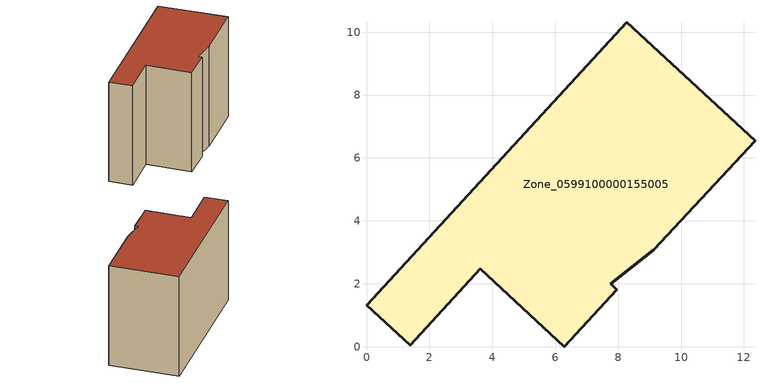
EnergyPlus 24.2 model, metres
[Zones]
Zone_0599100000155005
 floor ground (C_G): 9.13,3.07 7.76,2 7.96,1.81 6.28,0 3.62,2.47 1.39,0.04 0,1.32 8.28,10.31 12.35,6.55 z0
 wall outside (C_F): 8.28,10.31 0,1.32 1.39,0.04 3.62,2.47 6.28,0 7.96,1.81 7.76,2 9.13,3.07 12.35,6.55 8.28,10.31 z0:8.53
 roof outside (C_R): 12.35,6.55 8.28,10.31 0,1.32 1.39,0.04 3.62,2.47 6.28,0 7.96,1.81 7.76,2 9.13,3.07 z8.53
[BUILDING]
Pand.0599100000155005: North Axis=0; Terrain=City; Loads Convergence Tolerance Value=0.04; Temperature Convergence Tolerance Value=0.4; Solar Distribution=FullExterior; Maximum Number of Warmup Days=25; Minimum Number of Warmup Days=1
[Site:Location]
Rotterdam.The.Hague.AP_ZH_NLD Design_Conditions: Latitude=51.96; Longitude=4.45; Time Zone=1; Elevation=-4.5
[SITE:GROUNDTEMPERATURE:BUILDINGSURFACE]
18, 18, 18, 18, 18, 18, 18, 18, 18, 18, 18, 18
[MATERIAL] Thermal Absorptance=0.9; Solar Absorptance=0.7; Visible Absorptance=0.7
Name | Roughness | Thickness | Conductivity | Density | Specific Heat
G.TC.1975-1991 | MediumSmooth | 0.15 | 0.288461 | 540 | 1210
F.TC.1975-1991 | Rough | 0.3 | 0.230769 | 1920 | 840
R.TC.1975-1991 | MediumRough | 0.2 | 0.153846 | 1500 | 1000
[CONSTRUCTION]
C_G: G.TC.1975-1991
C_F: F.TC.1975-1991
C_R: R.TC.1975-1991
[ZONE]
Zone_0599100000155005: Type=1; Multiplier=1; Ceiling Height=Autocalculate; Volume=Autocalculate; Floor Area=autocalculate; Part of Total Floor Area=Yes
[ZONEINFILTRATION:DESIGNFLOWRATE]
Infil_Zone_0599100000155005: Zone or ZoneList or Space or SpaceList=Zone_0599100000155005; Schedule=AlwaysOn; Design Flow Rate Calculation Method=Flow/Area; Flow Rate per Floor Area=0.003; Constant Term Coefficient=1; Temperature Term Coefficient=0; Velocity Term Coefficient=0; Velocity Squared Term Coefficient=0
[HVACTEMPLATE:ZONE:IDEALLOADSAIRSYSTEM]
Zone_0599100000155005: Maximum Heating Supply Air Temperature=50; Minimum Cooling Supply Air Temperature=13; Maximum Heating Supply Air Humidity Ratio=0.0156; Minimum Cooling Supply Air Humidity Ratio=0.0077; Heating Limit=NoLimit; Cooling Limit=NoLimit; Dehumidification Control Type=ConstantSensibleHeatRatio; Cooling Sensible Heat Ratio=0.7; Dehumidification Setpoint=60; Humidification Control Type=None; Humidification Setpoint=30; Outdoor Air Method=None; Outdoor Air Flow Rate per Person=0.00944; Outdoor Air Flow Rate per Zone Floor Area=0; Outdoor Air Flow Rate per Zone=0; Demand Controlled Ventilation Type=None; Outdoor Air Economizer Type=NoEconomizer; Heat Recovery Type=None; Sensible Heat Recovery Effectiveness=0.7; Latent Heat Recovery Effectiveness=0.65
[ZONECONTROL:THERMOSTAT]
ThermostatControl_Zone_0599100000155005: Zone or ZoneList=Zone_0599100000155005; Control Type Schedule=DualSetpointControlType; Control 1=Thermostat_Zone_0599100000155005; Temperature Difference Between Cutout And Setpoint=0
[THERMOSTATSETPOINT:DUALSETPOINT]
Thermostat_Zone_0599100000155005: Heating Setpoint Temperature Schedule=HeatingSetpoint_Zone_0599100000155005; Cooling Setpoint Temperature Schedule=CoolingSetpoint_Zone_0599100000155005
[SCHEDULE:COMPACT]
HeatingSetpoint_Zone_0599100000155005: Through: 12/31, For: AllDays, Until: 24:00, 21
CoolingSetpoint_Zone_0599100000155005: Through: 12/31, For: AllDays, Until: 24:00, 24
DualSetpointControlType: Through: 12/31, For: AllDays, Until: 24:00, 4
AlwaysOn: Through: 12/31, For: AllDays, Until: 24:00, 1
